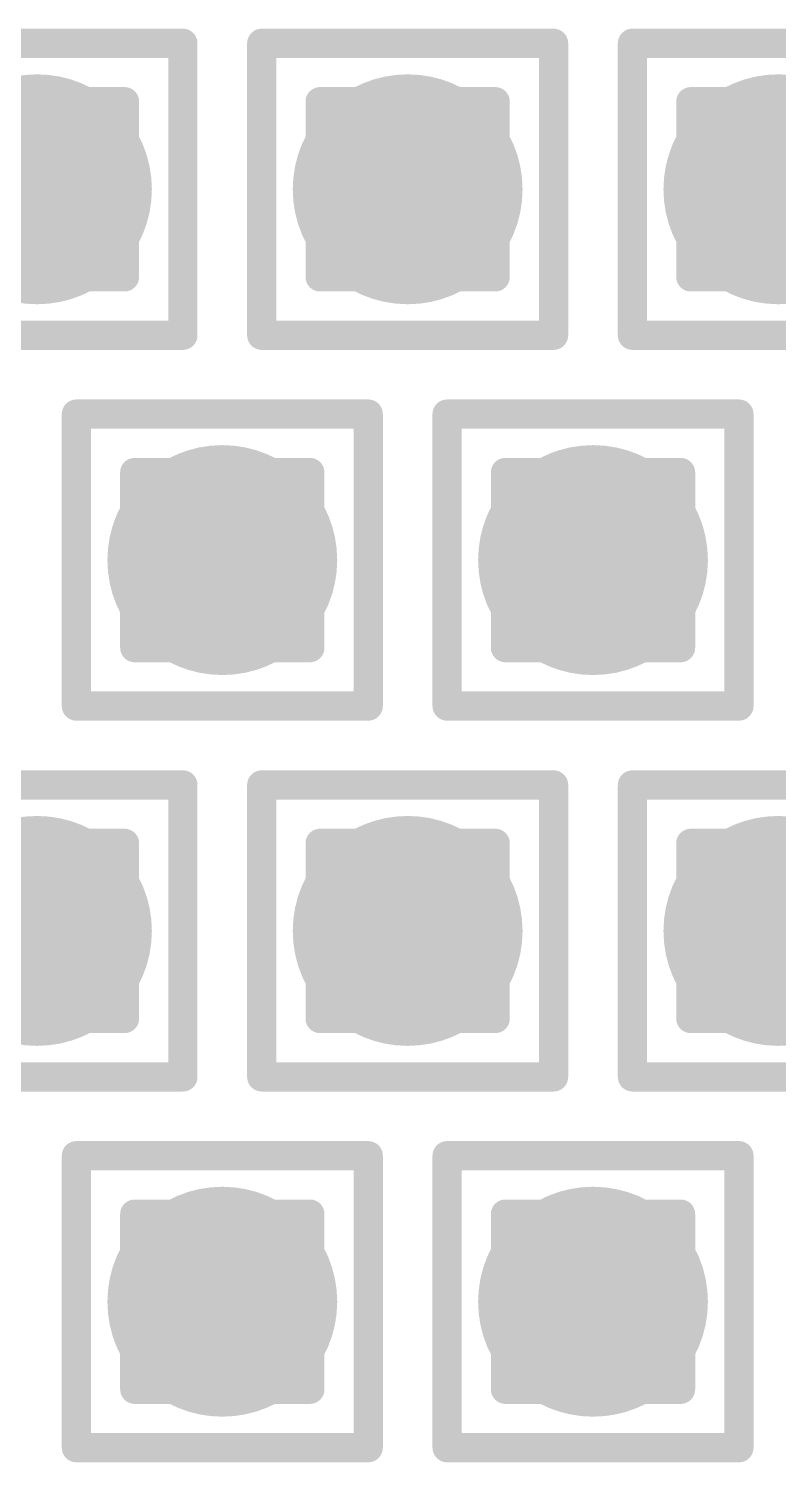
# Model space of a CAD drawing. Header units: inches. Extents: x -12 to 5357, y -8 to 5291.
# Drawn here: x 38.66 to 39.964, y 25.512 to 28.006 of the extents above; entities that cross this region are included whole.
import ezdxf

# ---------------------------------------------------------------- set-up
doc = ezdxf.new("R2010")
doc.units = ezdxf.units.IN
for name, color, linetype in [('Bottom Layer', 5, 'Continuous'), ('Drill Drawing', 1, 'Continuous'), ('Ground', 16, 'Continuous'), ('Power', 76, 'Continuous'), ('Top Layer', 1, 'Continuous'), ('Via Holes', 16, 'Continuous')]:
    doc.layers.add(name, color=color, linetype=linetype)

msp = doc.modelspace()

# ---------------------------------------------------------------- hatches: boundary and pattern name
at = {"layer": 'Bottom Layer'}
h = msp.add_hatch(color=5, dxfattribs=at)
edge = h.paths.add_edge_path()
edge.add_arc((38.674, 27.7266), 0.2, 0, 360)
h = msp.add_hatch(color=5, dxfattribs=at)
edge = h.paths.add_edge_path()
edge.add_arc((39.3192, 27.7266), 0.2, 0, 360)
h = msp.add_hatch(color=5, dxfattribs=at)
edge = h.paths.add_edge_path()
edge.add_arc((39.9644, 27.7266), 0.2, 0, 360)
h = msp.add_hatch(color=5, dxfattribs=at)
edge = h.paths.add_edge_path()
edge.add_arc((38.9966, 27.0815), 0.2, 0, 360)
h = msp.add_hatch(color=5, dxfattribs=at)
edge = h.paths.add_edge_path()
edge.add_arc((39.6418, 27.0815), 0.2, 0, 360)
h = msp.add_hatch(color=5, dxfattribs=at)
edge = h.paths.add_edge_path()
edge.add_arc((38.674, 26.4363), 0.2, 0, 360)
h = msp.add_hatch(color=5, dxfattribs=at)
edge = h.paths.add_edge_path()
edge.add_arc((39.3192, 26.4363), 0.2, 0, 360)
h = msp.add_hatch(color=5, dxfattribs=at)
edge = h.paths.add_edge_path()
edge.add_arc((39.9644, 26.4363), 0.2, 0, 360)
h = msp.add_hatch(color=5, dxfattribs=at)
edge = h.paths.add_edge_path()
edge.add_arc((38.9966, 25.7912), 0.2, 0, 360)
h = msp.add_hatch(color=5, dxfattribs=at)
edge = h.paths.add_edge_path()
edge.add_arc((39.6418, 25.7912), 0.2, 0, 360)
at = {"layer": 'Ground'}
h = msp.add_hatch(color=16, dxfattribs=at)
edge = h.paths.add_edge_path()
edge.add_arc((38.674, 27.7266), 0.2, 0, 360)
h = msp.add_hatch(color=16, dxfattribs=at)
edge = h.paths.add_edge_path()
edge.add_arc((39.3192, 27.7266), 0.2, 0, 360)
h = msp.add_hatch(color=16, dxfattribs=at)
edge = h.paths.add_edge_path()
edge.add_arc((39.9644, 27.7266), 0.2, 0, 360)
h = msp.add_hatch(color=16, dxfattribs=at)
edge = h.paths.add_edge_path()
edge.add_arc((38.9966, 27.0815), 0.2, 0, 360)
h = msp.add_hatch(color=16, dxfattribs=at)
edge = h.paths.add_edge_path()
edge.add_arc((39.6418, 27.0815), 0.2, 0, 360)
h = msp.add_hatch(color=16, dxfattribs=at)
edge = h.paths.add_edge_path()
edge.add_arc((38.674, 26.4363), 0.2, 0, 360)
h = msp.add_hatch(color=16, dxfattribs=at)
edge = h.paths.add_edge_path()
edge.add_arc((39.3192, 26.4363), 0.2, 0, 360)
h = msp.add_hatch(color=16, dxfattribs=at)
edge = h.paths.add_edge_path()
edge.add_arc((39.9644, 26.4363), 0.2, 0, 360)
h = msp.add_hatch(color=16, dxfattribs=at)
edge = h.paths.add_edge_path()
edge.add_arc((38.9966, 25.7912), 0.2, 0, 360)
h = msp.add_hatch(color=16, dxfattribs=at)
edge = h.paths.add_edge_path()
edge.add_arc((39.6418, 25.7912), 0.2, 0, 360)
at = {"layer": 'Power'}
h = msp.add_hatch(color=76, dxfattribs=at)
edge = h.paths.add_edge_path()
edge.add_arc((38.674, 27.7266), 0.2, 0, 360)
h = msp.add_hatch(color=76, dxfattribs=at)
edge = h.paths.add_edge_path()
edge.add_arc((39.3192, 27.7266), 0.2, 0, 360)
h = msp.add_hatch(color=76, dxfattribs=at)
edge = h.paths.add_edge_path()
edge.add_arc((39.9644, 27.7266), 0.2, 0, 360)
h = msp.add_hatch(color=76, dxfattribs=at)
edge = h.paths.add_edge_path()
edge.add_arc((38.9966, 27.0815), 0.2, 0, 360)
h = msp.add_hatch(color=76, dxfattribs=at)
edge = h.paths.add_edge_path()
edge.add_arc((39.6418, 27.0815), 0.2, 0, 360)
h = msp.add_hatch(color=76, dxfattribs=at)
edge = h.paths.add_edge_path()
edge.add_arc((38.674, 26.4363), 0.2, 0, 360)
h = msp.add_hatch(color=76, dxfattribs=at)
edge = h.paths.add_edge_path()
edge.add_arc((39.3192, 26.4363), 0.2, 0, 360)
h = msp.add_hatch(color=76, dxfattribs=at)
edge = h.paths.add_edge_path()
edge.add_arc((39.9644, 26.4363), 0.2, 0, 360)
h = msp.add_hatch(color=76, dxfattribs=at)
edge = h.paths.add_edge_path()
edge.add_arc((38.9966, 25.7912), 0.2, 0, 360)
h = msp.add_hatch(color=76, dxfattribs=at)
edge = h.paths.add_edge_path()
edge.add_arc((39.6418, 25.7912), 0.2, 0, 360)
at = {"layer": 'Top Layer'}
h = msp.add_hatch(color=1, dxfattribs=at)
edge = h.paths.add_edge_path()
edge.add_arc((38.674, 27.7266), 0.2, 0, 360)
h = msp.add_hatch(color=1, dxfattribs=at)
edge = h.paths.add_edge_path()
edge.add_arc((39.3192, 27.7266), 0.2, 0, 360)
h = msp.add_hatch(color=1, dxfattribs=at)
edge = h.paths.add_edge_path()
edge.add_arc((39.9644, 27.7266), 0.2, 0, 360)
h = msp.add_hatch(color=1, dxfattribs=at)
edge = h.paths.add_edge_path()
edge.add_arc((38.9966, 27.0815), 0.2, 0, 360)
h = msp.add_hatch(color=1, dxfattribs=at)
edge = h.paths.add_edge_path()
edge.add_arc((39.6418, 27.0815), 0.2, 0, 360)
h = msp.add_hatch(color=1, dxfattribs=at)
edge = h.paths.add_edge_path()
edge.add_arc((38.674, 26.4363), 0.2, 0, 360)
h = msp.add_hatch(color=1, dxfattribs=at)
edge = h.paths.add_edge_path()
edge.add_arc((39.3192, 26.4363), 0.2, 0, 360)
h = msp.add_hatch(color=1, dxfattribs=at)
edge = h.paths.add_edge_path()
edge.add_arc((39.9644, 26.4363), 0.2, 0, 360)
h = msp.add_hatch(color=1, dxfattribs=at)
edge = h.paths.add_edge_path()
edge.add_arc((38.9966, 25.7912), 0.2, 0, 360)
h = msp.add_hatch(color=1, dxfattribs=at)
edge = h.paths.add_edge_path()
edge.add_arc((39.6418, 25.7912), 0.2, 0, 360)
at = {"layer": 'Via Holes'}
h = msp.add_hatch(color=7, dxfattribs=at)
edge = h.paths.add_edge_path()
edge.add_arc((38.674, 27.7266), 0.1, 0, 360)
h = msp.add_hatch(color=7, dxfattribs=at)
edge = h.paths.add_edge_path()
edge.add_arc((39.3192, 27.7266), 0.1, 0, 360)
h = msp.add_hatch(color=7, dxfattribs=at)
edge = h.paths.add_edge_path()
edge.add_arc((39.9644, 27.7266), 0.1, 0, 360)
h = msp.add_hatch(color=7, dxfattribs=at)
edge = h.paths.add_edge_path()
edge.add_arc((38.9966, 27.0815), 0.1, 0, 360)
h = msp.add_hatch(color=7, dxfattribs=at)
edge = h.paths.add_edge_path()
edge.add_arc((39.6418, 27.0815), 0.1, 0, 360)
h = msp.add_hatch(color=7, dxfattribs=at)
edge = h.paths.add_edge_path()
edge.add_arc((38.674, 26.4363), 0.1, 0, 360)
h = msp.add_hatch(color=7, dxfattribs=at)
edge = h.paths.add_edge_path()
edge.add_arc((39.3192, 26.4363), 0.1, 0, 360)
h = msp.add_hatch(color=7, dxfattribs=at)
edge = h.paths.add_edge_path()
edge.add_arc((39.9644, 26.4363), 0.1, 0, 360)
h = msp.add_hatch(color=7, dxfattribs=at)
edge = h.paths.add_edge_path()
edge.add_arc((38.9966, 25.7912), 0.1, 0, 360)
h = msp.add_hatch(color=7, dxfattribs=at)
edge = h.paths.add_edge_path()
edge.add_arc((39.6418, 25.7912), 0.1, 0, 360)

# ---------------------------------------------------------------- linework, layer by layer
at = {"layer": 'Drill Drawing'}
for points in [[(38.42, 27.9806, 0.0508, 0.0508, 0), (38.928, 27.9806, 0.0508, 0.0508, 0)], [(38.928, 27.4726, 0.0508, 0.0508, 0), (38.928, 27.9806, 0.0508, 0.0508, 0)], [(39.0652, 27.9806, 0.0508, 0.0508, 0), (39.5732, 27.9806, 0.0508, 0.0508, 0)], [(39.0652, 27.4726, 0.0508, 0.0508, 0), (39.0652, 27.9806, 0.0508, 0.0508, 0)], [(39.5732, 27.4726, 0.0508, 0.0508, 0), (39.5732, 27.9806, 0.0508, 0.0508, 0)], [(39.7104, 27.9806, 0.0508, 0.0508, 0), (40.2184, 27.9806, 0.0508, 0.0508, 0)], [(39.7104, 27.4726, 0.0508, 0.0508, 0), (39.7104, 27.9806, 0.0508, 0.0508, 0)], [(38.5216, 27.879, 0.0508, 0.0508, 0), (38.8264, 27.879, 0.0508, 0.0508, 0)], [(38.8264, 27.5742, 0.0508, 0.0508, 0), (38.8264, 27.879, 0.0508, 0.0508, 0)], [(39.1668, 27.879, 0.0508, 0.0508, 0), (39.4716, 27.879, 0.0508, 0.0508, 0)], [(39.1668, 27.5742, 0.0508, 0.0508, 0), (39.1668, 27.879, 0.0508, 0.0508, 0)], [(39.4716, 27.5742, 0.0508, 0.0508, 0), (39.4716, 27.879, 0.0508, 0.0508, 0)], [(39.812, 27.879, 0.0508, 0.0508, 0), (40.1168, 27.879, 0.0508, 0.0508, 0)], [(39.812, 27.5742, 0.0508, 0.0508, 0), (39.812, 27.879, 0.0508, 0.0508, 0)], [(38.5216, 27.5742, 0.0508, 0.0508, 0), (38.8264, 27.5742, 0.0508, 0.0508, 0)], [(39.1668, 27.5742, 0.0508, 0.0508, 0), (39.4716, 27.5742, 0.0508, 0.0508, 0)], [(39.812, 27.5742, 0.0508, 0.0508, 0), (40.1168, 27.5742, 0.0508, 0.0508, 0)], [(38.42, 27.4726, 0.0508, 0.0508, 0), (38.928, 27.4726, 0.0508, 0.0508, 0)], [(39.0652, 27.4726, 0.0508, 0.0508, 0), (39.5732, 27.4726, 0.0508, 0.0508, 0)], [(39.7104, 27.4726, 0.0508, 0.0508, 0), (40.2184, 27.4726, 0.0508, 0.0508, 0)], [(38.7426, 27.3355, 0.0508, 0.0508, 0), (39.2506, 27.3355, 0.0508, 0.0508, 0)], [(38.7426, 26.8275, 0.0508, 0.0508, 0), (38.7426, 27.3355, 0.0508, 0.0508, 0)], [(39.2506, 26.8275, 0.0508, 0.0508, 0), (39.2506, 27.3355, 0.0508, 0.0508, 0)], [(39.3878, 27.3355, 0.0508, 0.0508, 0), (39.8958, 27.3355, 0.0508, 0.0508, 0)], [(39.3878, 26.8275, 0.0508, 0.0508, 0), (39.3878, 27.3355, 0.0508, 0.0508, 0)], [(39.8958, 26.8275, 0.0508, 0.0508, 0), (39.8958, 27.3355, 0.0508, 0.0508, 0)], [(38.8442, 27.2339, 0.0508, 0.0508, 0), (39.149, 27.2339, 0.0508, 0.0508, 0)], [(38.8442, 26.9291, 0.0508, 0.0508, 0), (38.8442, 27.2339, 0.0508, 0.0508, 0)], [(39.149, 26.9291, 0.0508, 0.0508, 0), (39.149, 27.2339, 0.0508, 0.0508, 0)], [(39.4894, 27.2339, 0.0508, 0.0508, 0), (39.7942, 27.2339, 0.0508, 0.0508, 0)], [(39.4894, 26.9291, 0.0508, 0.0508, 0), (39.4894, 27.2339, 0.0508, 0.0508, 0)], [(39.7942, 26.9291, 0.0508, 0.0508, 0), (39.7942, 27.2339, 0.0508, 0.0508, 0)], [(38.8442, 26.9291, 0.0508, 0.0508, 0), (39.149, 26.9291, 0.0508, 0.0508, 0)], [(39.4894, 26.9291, 0.0508, 0.0508, 0), (39.7942, 26.9291, 0.0508, 0.0508, 0)], [(38.7426, 26.8275, 0.0508, 0.0508, 0), (39.2506, 26.8275, 0.0508, 0.0508, 0)], [(39.3878, 26.8275, 0.0508, 0.0508, 0), (39.8958, 26.8275, 0.0508, 0.0508, 0)], [(38.42, 26.6903, 0.0508, 0.0508, 0), (38.928, 26.6903, 0.0508, 0.0508, 0)], [(38.928, 26.1823, 0.0508, 0.0508, 0), (38.928, 26.6903, 0.0508, 0.0508, 0)], [(39.0652, 26.6903, 0.0508, 0.0508, 0), (39.5732, 26.6903, 0.0508, 0.0508, 0)], [(39.0652, 26.1823, 0.0508, 0.0508, 0), (39.0652, 26.6903, 0.0508, 0.0508, 0)], [(39.5732, 26.1823, 0.0508, 0.0508, 0), (39.5732, 26.6903, 0.0508, 0.0508, 0)], [(39.7104, 26.6903, 0.0508, 0.0508, 0), (40.2184, 26.6903, 0.0508, 0.0508, 0)], [(39.7104, 26.1823, 0.0508, 0.0508, 0), (39.7104, 26.6903, 0.0508, 0.0508, 0)], [(38.5216, 26.5887, 0.0508, 0.0508, 0), (38.8264, 26.5887, 0.0508, 0.0508, 0)], [(38.8264, 26.2839, 0.0508, 0.0508, 0), (38.8264, 26.5887, 0.0508, 0.0508, 0)], [(39.1668, 26.5887, 0.0508, 0.0508, 0), (39.4716, 26.5887, 0.0508, 0.0508, 0)], [(39.1668, 26.2839, 0.0508, 0.0508, 0), (39.1668, 26.5887, 0.0508, 0.0508, 0)], [(39.4716, 26.2839, 0.0508, 0.0508, 0), (39.4716, 26.5887, 0.0508, 0.0508, 0)], [(39.812, 26.5887, 0.0508, 0.0508, 0), (40.1168, 26.5887, 0.0508, 0.0508, 0)], [(39.812, 26.2839, 0.0508, 0.0508, 0), (39.812, 26.5887, 0.0508, 0.0508, 0)], [(38.5216, 26.2839, 0.0508, 0.0508, 0), (38.8264, 26.2839, 0.0508, 0.0508, 0)], [(39.1668, 26.2839, 0.0508, 0.0508, 0), (39.4716, 26.2839, 0.0508, 0.0508, 0)], [(39.812, 26.2839, 0.0508, 0.0508, 0), (40.1168, 26.2839, 0.0508, 0.0508, 0)], [(38.42, 26.1823, 0.0508, 0.0508, 0), (38.928, 26.1823, 0.0508, 0.0508, 0)], [(39.0652, 26.1823, 0.0508, 0.0508, 0), (39.5732, 26.1823, 0.0508, 0.0508, 0)], [(39.7104, 26.1823, 0.0508, 0.0508, 0), (40.2184, 26.1823, 0.0508, 0.0508, 0)], [(38.7426, 26.0452, 0.0508, 0.0508, 0), (39.2506, 26.0452, 0.0508, 0.0508, 0)], [(38.7426, 25.5372, 0.0508, 0.0508, 0), (38.7426, 26.0452, 0.0508, 0.0508, 0)], [(39.2506, 25.5372, 0.0508, 0.0508, 0), (39.2506, 26.0452, 0.0508, 0.0508, 0)], [(39.3878, 26.0452, 0.0508, 0.0508, 0), (39.8958, 26.0452, 0.0508, 0.0508, 0)], [(39.3878, 25.5372, 0.0508, 0.0508, 0), (39.3878, 26.0452, 0.0508, 0.0508, 0)], [(39.8958, 25.5372, 0.0508, 0.0508, 0), (39.8958, 26.0452, 0.0508, 0.0508, 0)], [(38.8442, 25.9436, 0.0508, 0.0508, 0), (39.149, 25.9436, 0.0508, 0.0508, 0)], [(38.8442, 25.6388, 0.0508, 0.0508, 0), (38.8442, 25.9436, 0.0508, 0.0508, 0)], [(39.149, 25.6388, 0.0508, 0.0508, 0), (39.149, 25.9436, 0.0508, 0.0508, 0)], [(39.4894, 25.9436, 0.0508, 0.0508, 0), (39.7942, 25.9436, 0.0508, 0.0508, 0)], [(39.4894, 25.6388, 0.0508, 0.0508, 0), (39.4894, 25.9436, 0.0508, 0.0508, 0)], [(39.7942, 25.6388, 0.0508, 0.0508, 0), (39.7942, 25.9436, 0.0508, 0.0508, 0)], [(38.8442, 25.6388, 0.0508, 0.0508, 0), (39.149, 25.6388, 0.0508, 0.0508, 0)], [(39.4894, 25.6388, 0.0508, 0.0508, 0), (39.7942, 25.6388, 0.0508, 0.0508, 0)], [(38.7426, 25.5372, 0.0508, 0.0508, 0), (39.2506, 25.5372, 0.0508, 0.0508, 0)], [(39.3878, 25.5372, 0.0508, 0.0508, 0), (39.8958, 25.5372, 0.0508, 0.0508, 0)]]:
    msp.add_lwpolyline(points, format="xyseb", dxfattribs=at)
for points in [[(38.9153, 27.9806, 0.0254, 0.0254, 1), (38.9407, 27.9806, 0.0254, 0.0254, 1)], [(38.9153, 27.9806, 0.0254, 0.0254, 1), (38.9407, 27.9806, 0.0254, 0.0254, 1)], [(39.0525, 27.9806, 0.0254, 0.0254, 1), (39.0779, 27.9806, 0.0254, 0.0254, 1)], [(39.0525, 27.9806, 0.0254, 0.0254, 1), (39.0779, 27.9806, 0.0254, 0.0254, 1)], [(39.5605, 27.9806, 0.0254, 0.0254, 1), (39.5859, 27.9806, 0.0254, 0.0254, 1)], [(39.5605, 27.9806, 0.0254, 0.0254, 1), (39.5859, 27.9806, 0.0254, 0.0254, 1)], [(39.6977, 27.9806, 0.0254, 0.0254, 1), (39.7231, 27.9806, 0.0254, 0.0254, 1)], [(39.6977, 27.9806, 0.0254, 0.0254, 1), (39.7231, 27.9806, 0.0254, 0.0254, 1)], [(38.8137, 27.879, 0.0254, 0.0254, 1), (38.8391, 27.879, 0.0254, 0.0254, 1)], [(38.8137, 27.879, 0.0254, 0.0254, 1), (38.8391, 27.879, 0.0254, 0.0254, 1)], [(39.1541, 27.879, 0.0254, 0.0254, 1), (39.1795, 27.879, 0.0254, 0.0254, 1)], [(39.1541, 27.879, 0.0254, 0.0254, 1), (39.1795, 27.879, 0.0254, 0.0254, 1)], [(39.4589, 27.879, 0.0254, 0.0254, 1), (39.4843, 27.879, 0.0254, 0.0254, 1)], [(39.4589, 27.879, 0.0254, 0.0254, 1), (39.4843, 27.879, 0.0254, 0.0254, 1)], [(39.7993, 27.879, 0.0254, 0.0254, 1), (39.8247, 27.879, 0.0254, 0.0254, 1)], [(39.7993, 27.879, 0.0254, 0.0254, 1), (39.8247, 27.879, 0.0254, 0.0254, 1)], [(38.8137, 27.5742, 0.0254, 0.0254, 1), (38.8391, 27.5742, 0.0254, 0.0254, 1)], [(38.8137, 27.5742, 0.0254, 0.0254, 1), (38.8391, 27.5742, 0.0254, 0.0254, 1)], [(39.1541, 27.5742, 0.0254, 0.0254, 1), (39.1795, 27.5742, 0.0254, 0.0254, 1)], [(39.1541, 27.5742, 0.0254, 0.0254, 1), (39.1795, 27.5742, 0.0254, 0.0254, 1)], [(39.4589, 27.5742, 0.0254, 0.0254, 1), (39.4843, 27.5742, 0.0254, 0.0254, 1)], [(39.4589, 27.5742, 0.0254, 0.0254, 1), (39.4843, 27.5742, 0.0254, 0.0254, 1)], [(39.7993, 27.5742, 0.0254, 0.0254, 1), (39.8247, 27.5742, 0.0254, 0.0254, 1)], [(39.7993, 27.5742, 0.0254, 0.0254, 1), (39.8247, 27.5742, 0.0254, 0.0254, 1)], [(38.9153, 27.4726, 0.0254, 0.0254, 1), (38.9407, 27.4726, 0.0254, 0.0254, 1)], [(38.9153, 27.4726, 0.0254, 0.0254, 1), (38.9407, 27.4726, 0.0254, 0.0254, 1)], [(39.0525, 27.4726, 0.0254, 0.0254, 1), (39.0779, 27.4726, 0.0254, 0.0254, 1)], [(39.0525, 27.4726, 0.0254, 0.0254, 1), (39.0779, 27.4726, 0.0254, 0.0254, 1)], [(39.5605, 27.4726, 0.0254, 0.0254, 1), (39.5859, 27.4726, 0.0254, 0.0254, 1)], [(39.5605, 27.4726, 0.0254, 0.0254, 1), (39.5859, 27.4726, 0.0254, 0.0254, 1)], [(39.6977, 27.4726, 0.0254, 0.0254, 1), (39.7231, 27.4726, 0.0254, 0.0254, 1)], [(39.6977, 27.4726, 0.0254, 0.0254, 1), (39.7231, 27.4726, 0.0254, 0.0254, 1)], [(38.7299, 27.3355, 0.0254, 0.0254, 1), (38.7553, 27.3355, 0.0254, 0.0254, 1)], [(38.7299, 27.3355, 0.0254, 0.0254, 1), (38.7553, 27.3355, 0.0254, 0.0254, 1)], [(39.2379, 27.3355, 0.0254, 0.0254, 1), (39.2633, 27.3355, 0.0254, 0.0254, 1)], [(39.2379, 27.3355, 0.0254, 0.0254, 1), (39.2633, 27.3355, 0.0254, 0.0254, 1)], [(39.3751, 27.3355, 0.0254, 0.0254, 1), (39.4005, 27.3355, 0.0254, 0.0254, 1)], [(39.3751, 27.3355, 0.0254, 0.0254, 1), (39.4005, 27.3355, 0.0254, 0.0254, 1)], [(39.8831, 27.3355, 0.0254, 0.0254, 1), (39.9085, 27.3355, 0.0254, 0.0254, 1)], [(39.8831, 27.3355, 0.0254, 0.0254, 1), (39.9085, 27.3355, 0.0254, 0.0254, 1)], [(38.8315, 27.2339, 0.0254, 0.0254, 1), (38.8569, 27.2339, 0.0254, 0.0254, 1)], [(38.8315, 27.2339, 0.0254, 0.0254, 1), (38.8569, 27.2339, 0.0254, 0.0254, 1)], [(39.1363, 27.2339, 0.0254, 0.0254, 1), (39.1617, 27.2339, 0.0254, 0.0254, 1)], [(39.1363, 27.2339, 0.0254, 0.0254, 1), (39.1617, 27.2339, 0.0254, 0.0254, 1)], [(39.4767, 27.2339, 0.0254, 0.0254, 1), (39.5021, 27.2339, 0.0254, 0.0254, 1)], [(39.4767, 27.2339, 0.0254, 0.0254, 1), (39.5021, 27.2339, 0.0254, 0.0254, 1)], [(39.7815, 27.2339, 0.0254, 0.0254, 1), (39.8069, 27.2339, 0.0254, 0.0254, 1)], [(39.7815, 27.2339, 0.0254, 0.0254, 1), (39.8069, 27.2339, 0.0254, 0.0254, 1)], [(38.8315, 26.9291, 0.0254, 0.0254, 1), (38.8569, 26.9291, 0.0254, 0.0254, 1)], [(38.8315, 26.9291, 0.0254, 0.0254, 1), (38.8569, 26.9291, 0.0254, 0.0254, 1)], [(39.1363, 26.9291, 0.0254, 0.0254, 1), (39.1617, 26.9291, 0.0254, 0.0254, 1)], [(39.1363, 26.9291, 0.0254, 0.0254, 1), (39.1617, 26.9291, 0.0254, 0.0254, 1)], [(39.4767, 26.9291, 0.0254, 0.0254, 1), (39.5021, 26.9291, 0.0254, 0.0254, 1)], [(39.4767, 26.9291, 0.0254, 0.0254, 1), (39.5021, 26.9291, 0.0254, 0.0254, 1)], [(39.7815, 26.9291, 0.0254, 0.0254, 1), (39.8069, 26.9291, 0.0254, 0.0254, 1)], [(39.7815, 26.9291, 0.0254, 0.0254, 1), (39.8069, 26.9291, 0.0254, 0.0254, 1)], [(38.7299, 26.8275, 0.0254, 0.0254, 1), (38.7553, 26.8275, 0.0254, 0.0254, 1)], [(38.7299, 26.8275, 0.0254, 0.0254, 1), (38.7553, 26.8275, 0.0254, 0.0254, 1)], [(39.2379, 26.8275, 0.0254, 0.0254, 1), (39.2633, 26.8275, 0.0254, 0.0254, 1)], [(39.2379, 26.8275, 0.0254, 0.0254, 1), (39.2633, 26.8275, 0.0254, 0.0254, 1)], [(39.3751, 26.8275, 0.0254, 0.0254, 1), (39.4005, 26.8275, 0.0254, 0.0254, 1)], [(39.3751, 26.8275, 0.0254, 0.0254, 1), (39.4005, 26.8275, 0.0254, 0.0254, 1)], [(39.8831, 26.8275, 0.0254, 0.0254, 1), (39.9085, 26.8275, 0.0254, 0.0254, 1)], [(39.8831, 26.8275, 0.0254, 0.0254, 1), (39.9085, 26.8275, 0.0254, 0.0254, 1)], [(38.9153, 26.6903, 0.0254, 0.0254, 1), (38.9407, 26.6903, 0.0254, 0.0254, 1)], [(38.9153, 26.6903, 0.0254, 0.0254, 1), (38.9407, 26.6903, 0.0254, 0.0254, 1)], [(39.0525, 26.6903, 0.0254, 0.0254, 1), (39.0779, 26.6903, 0.0254, 0.0254, 1)], [(39.0525, 26.6903, 0.0254, 0.0254, 1), (39.0779, 26.6903, 0.0254, 0.0254, 1)], [(39.5605, 26.6903, 0.0254, 0.0254, 1), (39.5859, 26.6903, 0.0254, 0.0254, 1)], [(39.5605, 26.6903, 0.0254, 0.0254, 1), (39.5859, 26.6903, 0.0254, 0.0254, 1)], [(39.6977, 26.6903, 0.0254, 0.0254, 1), (39.7231, 26.6903, 0.0254, 0.0254, 1)], [(39.6977, 26.6903, 0.0254, 0.0254, 1), (39.7231, 26.6903, 0.0254, 0.0254, 1)], [(38.8137, 26.5887, 0.0254, 0.0254, 1), (38.8391, 26.5887, 0.0254, 0.0254, 1)], [(38.8137, 26.5887, 0.0254, 0.0254, 1), (38.8391, 26.5887, 0.0254, 0.0254, 1)], [(39.1541, 26.5887, 0.0254, 0.0254, 1), (39.1795, 26.5887, 0.0254, 0.0254, 1)], [(39.1541, 26.5887, 0.0254, 0.0254, 1), (39.1795, 26.5887, 0.0254, 0.0254, 1)], [(39.4589, 26.5887, 0.0254, 0.0254, 1), (39.4843, 26.5887, 0.0254, 0.0254, 1)], [(39.4589, 26.5887, 0.0254, 0.0254, 1), (39.4843, 26.5887, 0.0254, 0.0254, 1)], [(39.7993, 26.5887, 0.0254, 0.0254, 1), (39.8247, 26.5887, 0.0254, 0.0254, 1)], [(39.7993, 26.5887, 0.0254, 0.0254, 1), (39.8247, 26.5887, 0.0254, 0.0254, 1)], [(38.8137, 26.2839, 0.0254, 0.0254, 1), (38.8391, 26.2839, 0.0254, 0.0254, 1)], [(38.8137, 26.2839, 0.0254, 0.0254, 1), (38.8391, 26.2839, 0.0254, 0.0254, 1)], [(39.1541, 26.2839, 0.0254, 0.0254, 1), (39.1795, 26.2839, 0.0254, 0.0254, 1)], [(39.1541, 26.2839, 0.0254, 0.0254, 1), (39.1795, 26.2839, 0.0254, 0.0254, 1)], [(39.4589, 26.2839, 0.0254, 0.0254, 1), (39.4843, 26.2839, 0.0254, 0.0254, 1)], [(39.4589, 26.2839, 0.0254, 0.0254, 1), (39.4843, 26.2839, 0.0254, 0.0254, 1)], [(39.7993, 26.2839, 0.0254, 0.0254, 1), (39.8247, 26.2839, 0.0254, 0.0254, 1)], [(39.7993, 26.2839, 0.0254, 0.0254, 1), (39.8247, 26.2839, 0.0254, 0.0254, 1)], [(38.9153, 26.1823, 0.0254, 0.0254, 1), (38.9407, 26.1823, 0.0254, 0.0254, 1)], [(38.9153, 26.1823, 0.0254, 0.0254, 1), (38.9407, 26.1823, 0.0254, 0.0254, 1)], [(39.0525, 26.1823, 0.0254, 0.0254, 1), (39.0779, 26.1823, 0.0254, 0.0254, 1)], [(39.0525, 26.1823, 0.0254, 0.0254, 1), (39.0779, 26.1823, 0.0254, 0.0254, 1)], [(39.5605, 26.1823, 0.0254, 0.0254, 1), (39.5859, 26.1823, 0.0254, 0.0254, 1)], [(39.5605, 26.1823, 0.0254, 0.0254, 1), (39.5859, 26.1823, 0.0254, 0.0254, 1)], [(39.6977, 26.1823, 0.0254, 0.0254, 1), (39.7231, 26.1823, 0.0254, 0.0254, 1)], [(39.6977, 26.1823, 0.0254, 0.0254, 1), (39.7231, 26.1823, 0.0254, 0.0254, 1)], [(38.7299, 26.0452, 0.0254, 0.0254, 1), (38.7553, 26.0452, 0.0254, 0.0254, 1)], [(38.7299, 26.0452, 0.0254, 0.0254, 1), (38.7553, 26.0452, 0.0254, 0.0254, 1)], [(39.2379, 26.0452, 0.0254, 0.0254, 1), (39.2633, 26.0452, 0.0254, 0.0254, 1)], [(39.2379, 26.0452, 0.0254, 0.0254, 1), (39.2633, 26.0452, 0.0254, 0.0254, 1)], [(39.3751, 26.0452, 0.0254, 0.0254, 1), (39.4005, 26.0452, 0.0254, 0.0254, 1)], [(39.3751, 26.0452, 0.0254, 0.0254, 1), (39.4005, 26.0452, 0.0254, 0.0254, 1)], [(39.8831, 26.0452, 0.0254, 0.0254, 1), (39.9085, 26.0452, 0.0254, 0.0254, 1)], [(39.8831, 26.0452, 0.0254, 0.0254, 1), (39.9085, 26.0452, 0.0254, 0.0254, 1)], [(38.8315, 25.9436, 0.0254, 0.0254, 1), (38.8569, 25.9436, 0.0254, 0.0254, 1)], [(38.8315, 25.9436, 0.0254, 0.0254, 1), (38.8569, 25.9436, 0.0254, 0.0254, 1)], [(39.1363, 25.9436, 0.0254, 0.0254, 1), (39.1617, 25.9436, 0.0254, 0.0254, 1)], [(39.1363, 25.9436, 0.0254, 0.0254, 1), (39.1617, 25.9436, 0.0254, 0.0254, 1)], [(39.4767, 25.9436, 0.0254, 0.0254, 1), (39.5021, 25.9436, 0.0254, 0.0254, 1)], [(39.4767, 25.9436, 0.0254, 0.0254, 1), (39.5021, 25.9436, 0.0254, 0.0254, 1)], [(39.7815, 25.9436, 0.0254, 0.0254, 1), (39.8069, 25.9436, 0.0254, 0.0254, 1)], [(39.7815, 25.9436, 0.0254, 0.0254, 1), (39.8069, 25.9436, 0.0254, 0.0254, 1)], [(38.8315, 25.6388, 0.0254, 0.0254, 1), (38.8569, 25.6388, 0.0254, 0.0254, 1)], [(38.8315, 25.6388, 0.0254, 0.0254, 1), (38.8569, 25.6388, 0.0254, 0.0254, 1)], [(39.1363, 25.6388, 0.0254, 0.0254, 1), (39.1617, 25.6388, 0.0254, 0.0254, 1)], [(39.1363, 25.6388, 0.0254, 0.0254, 1), (39.1617, 25.6388, 0.0254, 0.0254, 1)], [(39.4767, 25.6388, 0.0254, 0.0254, 1), (39.5021, 25.6388, 0.0254, 0.0254, 1)], [(39.4767, 25.6388, 0.0254, 0.0254, 1), (39.5021, 25.6388, 0.0254, 0.0254, 1)], [(39.7815, 25.6388, 0.0254, 0.0254, 1), (39.8069, 25.6388, 0.0254, 0.0254, 1)], [(39.7815, 25.6388, 0.0254, 0.0254, 1), (39.8069, 25.6388, 0.0254, 0.0254, 1)], [(38.7299, 25.5372, 0.0254, 0.0254, 1), (38.7553, 25.5372, 0.0254, 0.0254, 1)], [(38.7299, 25.5372, 0.0254, 0.0254, 1), (38.7553, 25.5372, 0.0254, 0.0254, 1)], [(39.2379, 25.5372, 0.0254, 0.0254, 1), (39.2633, 25.5372, 0.0254, 0.0254, 1)], [(39.2379, 25.5372, 0.0254, 0.0254, 1), (39.2633, 25.5372, 0.0254, 0.0254, 1)], [(39.3751, 25.5372, 0.0254, 0.0254, 1), (39.4005, 25.5372, 0.0254, 0.0254, 1)], [(39.3751, 25.5372, 0.0254, 0.0254, 1), (39.4005, 25.5372, 0.0254, 0.0254, 1)], [(39.8831, 25.5372, 0.0254, 0.0254, 1), (39.9085, 25.5372, 0.0254, 0.0254, 1)], [(39.8831, 25.5372, 0.0254, 0.0254, 1), (39.9085, 25.5372, 0.0254, 0.0254, 1)]]:
    msp.add_lwpolyline(points, format="xyseb", close=True, dxfattribs=at)

doc.saveas('drawing.dxf')
